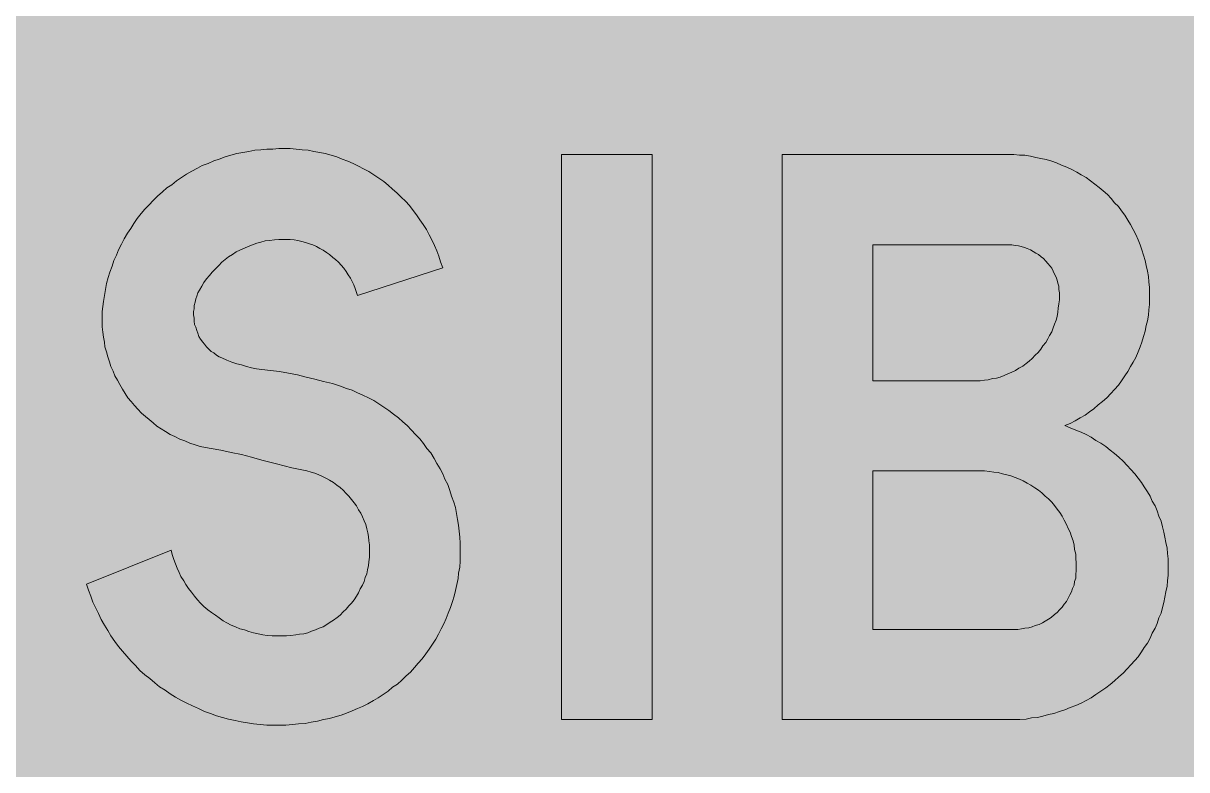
# Model space of a CAD drawing. Extents: x 0 to 1025, y -1312 to 297.
# Drawn here: x 228.64 to 245.08, y 194.6 to 205.15 of the extents above; entities that cross this region are included whole.
import ezdxf

# ---------------------------------------------------------------- set-up
doc = ezdxf.new("R2010")
doc.units = 0
doc.header["$LTSCALE"] = 6
doc.header["$MEASUREMENT"] = 0
doc.layers.add('L25', color=1, linetype='CONTINUOUS')
doc.layers.add('yellow', color=7, linetype='CONTINUOUS', true_color=0xfcd900)

msp = doc.modelspace()

# ---------------------------------------------------------------- hatches: boundary and pattern name
at = {"layer": 'L25'}
h = msp.add_hatch(color=256, dxfattribs=at)
h.paths.add_polyline_path([(236.2416496, 203.2908961), (237.5235942, 203.2908961), (237.5235942, 195.3057714), (236.2416496, 195.3057714)])
h.paths.add_polyline_path([(226.8355743, 203.2908961), (228.1097963, 203.2908961), (228.1097963, 195.3057714), (226.8355743, 195.3057714)])
h.paths.add_polyline_path([(219.452809, 203.2908961), (220.8119792, 203.2908961), (222.4105487, 198.1013373), (224.0091181, 203.2908961), (225.3682883, 203.2908961), (222.8893472, 195.3057714), (221.9317501, 195.3057714)])
h.paths.add_polyline_path([(263.7648454, 203.2908961), (265.2784667, 203.2908961), (267.1164355, 200.3331565), (268.9544042, 203.2908961), (270.4757481, 203.2908961), (267.7574078, 198.8967608), (267.7574078, 195.3057714), (266.4831857, 195.3057714), (266.4831857, 198.8967608)])
h.paths.add_polyline_path([(258.0733203, 203.2908961), (258.0733203, 202.0166741), (259.9035665, 202.0166741), (259.9035665, 195.3057714), (261.1855111, 195.3057714), (261.1855111, 202.0166741), (263.0234799, 202.0166741), (263.0234799, 203.2908961)])
h.paths.add_polyline_path([(255.4862635, 203.2908961), (256.7682081, 203.2908961), (256.7682081, 195.3057714), (255.4862635, 195.3057714)])
h.paths.add_polyline_path([(249.3391075, 203.2908961), (250.6210521, 203.2908961), (250.6210521, 196.5799935), (254.2120415, 196.5799935), (254.2120415, 195.3057714), (249.3391075, 195.3057714)])
h.paths.add_polyline_path([(246.2191942, 203.2908961), (247.4934162, 203.2908961), (247.4934162, 195.3057714), (246.2191942, 195.3057714)])
h.paths.add_polyline_path([(232.2490872, 203.3758443), (232.1641391, 203.3681217), (232.079191, 203.3681217), (231.9942428, 203.3603992), (231.9092947, 203.3526766), (231.8243466, 203.3372315), (231.7393984, 203.3217864), (231.6544503, 203.3063413), (231.5695022, 203.2831736), (231.4922766, 203.2600059), (231.4073284, 203.2291157), (231.3301029, 203.205948), (231.2528773, 203.1673352), (231.1679291, 203.136445), (231.0984261, 203.0978322), (231.0212006, 203.0592194), (230.943975, 203.0128841), (230.874472, 202.9665487), (230.8049689, 202.9202134), (230.7354659, 202.8661555), (230.6659629, 202.8198201), (230.6041824, 202.7657622), (230.5346794, 202.7039818), (230.472899, 202.6422013), (230.418841, 202.5804208), (230.3570606, 202.5186404), (230.3030027, 202.4568599), (230.2489448, 202.3873569), (230.2026094, 202.3178539), (230.1562741, 202.2483509), (230.1099387, 202.1788478), (230.0636034, 202.1016223), (230.0249906, 202.0243967), (229.9863778, 201.9471711), (229.9554876, 201.8699455), (229.9168748, 201.7927199), (229.8937071, 201.7154944), (229.8628169, 201.6305462), (229.8396492, 201.5533207), (229.8164815, 201.4683725), (229.8010364, 201.3834244), (229.7855913, 201.2984762), (229.7701462, 201.2135281), (229.7624236, 201.1440251), (229.7547011, 201.0745221), (229.7547011, 200.9972965), (229.7547011, 200.9277935), (229.7547011, 200.8582905), (229.7624236, 200.7810649), (229.7701462, 200.7115619), (229.7855913, 200.6420588), (229.7933139, 200.5725558), (229.8164815, 200.5030528), (229.8319267, 200.4335498), (229.8550943, 200.3640468), (229.878262, 200.2945437), (229.9091522, 200.2327633), (229.9323199, 200.1632603), (229.9709327, 200.1014798), (230.0018229, 200.0396993), (230.0404357, 199.9779189), (230.0790485, 199.9161384), (230.1176613, 199.8543579), (230.1639966, 199.8003), (230.210332, 199.7462421), (230.2566673, 199.6921842), (230.3107252, 199.6381263), (230.3647831, 199.591791), (230.418841, 199.5454556), (230.472899, 199.4991203), (230.5269569, 199.4527849), (230.5887373, 199.4141722), (230.6505178, 199.3755594), (230.7122982, 199.3369466), (230.7818013, 199.3060563), (230.8513043, 199.2674436), (230.9208073, 199.2442759), (230.9903103, 199.2133857), (231.0675359, 199.190218), (231.1370389, 199.1670503), (231.2142645, 199.1516052), (231.2914901, 199.1361601), (231.4304961, 199.1129924), (231.5772247, 199.0821022), (231.7239533, 199.0512119), (231.8629593, 199.0125992), (232.0096879, 198.9739864), (232.218197, 198.9199285), (232.4344286, 198.8658706), (232.6429377, 198.8195352), (232.7047181, 198.8040901), (232.758776, 198.788645), (232.8128339, 198.7654773), (232.8668919, 198.7423096), (232.9209498, 198.7114194), (232.9672851, 198.6882517), (233.021343, 198.6573615), (233.0676784, 198.6187487), (233.1140137, 198.5878585), (233.160349, 198.5492457), (233.1989618, 198.5029103), (233.2375746, 198.4642976), (233.2761874, 198.4179622), (233.3148002, 198.3716269), (233.3456904, 198.3252915), (233.3765807, 198.2712336), (233.4074709, 198.2248983), (233.4306386, 198.1708404), (233.4538062, 198.1167825), (233.4769739, 198.0627246), (233.492419, 198.0009441), (233.5078641, 197.9468862), (233.5155867, 197.8928283), (233.5233093, 197.8310478), (233.5310318, 197.7769899), (233.5310318, 197.7152095), (233.5310318, 197.653429), (233.5310318, 197.5993711), (233.5233093, 197.5375906), (233.5155867, 197.4835327), (233.5001416, 197.4217523), (233.492419, 197.3676944), (233.4692514, 197.3136364), (233.4538062, 197.2595785), (233.4306386, 197.2055206), (233.3997483, 197.1514627), (233.3765807, 197.0974048), (233.3456904, 197.0510695), (233.3148002, 196.9970116), (233.2761874, 196.9506762), (233.2375746, 196.9120634), (233.1989618, 196.8657281), (233.160349, 196.8271153), (233.1140137, 196.78078), (233.0754009, 196.7498897), (233.021343, 196.7112769), (232.9750077, 196.6803867), (232.9286723, 196.6494965), (232.8746144, 196.6186063), (232.8205565, 196.5954386), (232.7664986, 196.5722709), (232.7124407, 196.5568258), (232.6583828, 196.5336581), (232.6043249, 196.518213), (232.5425444, 196.5104904), (232.4884865, 196.5027679), (232.4189835, 196.4950453), (232.357203, 196.4873228), (232.2877, 196.4873228), (232.218197, 196.4873228), (232.1564165, 196.4873228), (232.0869135, 196.4950453), (232.0251331, 196.5027679), (231.95563, 196.518213), (231.8938496, 196.5336581), (231.8243466, 196.5491032), (231.7625661, 196.5722709), (231.7007856, 196.587716), (231.6390052, 196.6186063), (231.5772247, 196.6417739), (231.5154442, 196.6726642), (231.4613863, 196.7035544), (231.4073284, 196.7421672), (231.3532705, 196.78078), (231.2992126, 196.8193928), (231.2451547, 196.8580055), (231.1910968, 196.9043409), (231.1447615, 196.9506762), (231.0984261, 196.9970116), (231.0598133, 197.0510695), (231.013478, 197.1051274), (230.9748652, 197.1591853), (230.9362524, 197.2132432), (230.9053622, 197.2673011), (230.8667494, 197.3290816), (230.8435817, 197.3831395), (230.8126915, 197.4449199), (230.7895238, 197.5067004), (230.7663561, 197.5684809), (230.7431885, 197.6379839), (230.7277434, 197.6997643), (229.5307469, 197.2209658), (229.5616371, 197.1360176), (229.5925274, 197.0510695), (229.6234176, 196.9661214), (229.6620304, 196.8811732), (229.7006432, 196.8039476), (229.739256, 196.7189995), (229.7855913, 196.6417739), (229.8319267, 196.5645483), (229.878262, 196.4873228), (229.9323199, 196.4100972), (229.9863778, 196.3405942), (230.0404357, 196.2710912), (230.1022162, 196.2015881), (230.1639966, 196.1320851), (230.2257771, 196.0703047), (230.2875576, 196.0008016), (230.3570606, 195.9390212), (230.4265636, 195.8849633), (230.4960666, 195.8231828), (230.5655696, 195.7691249), (230.6427952, 195.7227896), (230.7122982, 195.6687316), (230.7895238, 195.6223963), (230.874472, 195.576061), (230.9516975, 195.5374482), (231.0289231, 195.4988354), (231.1138712, 195.4602226), (231.1988194, 195.4216098), (231.2837675, 195.3907196), (231.3687157, 195.3598293), (231.4536638, 195.3366617), (231.5386119, 195.313494), (231.6312826, 195.2903263), (231.7162307, 195.2748812), (231.8089014, 195.2594361), (231.8938496, 195.243991), (231.9865203, 195.2362684), (232.079191, 195.2285459), (232.1641391, 195.2285459), (232.2568098, 195.2285459), (232.3494805, 195.2285459), (232.4421512, 195.2362684), (232.5270993, 195.243991), (232.61977, 195.2517135), (232.7047181, 195.2671586), (232.7973888, 195.2826038), (232.882337, 195.3057714), (232.9672851, 195.3212165), (233.0445107, 195.3443842), (233.1294588, 195.3675519), (233.2066844, 195.3984421), (233.28391, 195.4293324), (233.3611356, 195.4602226), (233.4306386, 195.4911128), (233.5078641, 195.5297256), (233.5850897, 195.576061), (233.6545927, 195.6146737), (233.7240958, 195.6610091), (233.7935988, 195.7073444), (233.8553792, 195.7614023), (233.9248823, 195.8077377), (233.9866627, 195.8617956), (234.0484432, 195.9235761), (234.1102237, 195.977634), (234.1642816, 196.0394144), (234.2183395, 196.1011949), (234.2723974, 196.1629753), (234.3264553, 196.2324784), (234.3727906, 196.3019814), (234.419126, 196.3714844), (234.4654613, 196.4409874), (234.5040741, 196.5104904), (234.5426869, 196.587716), (234.5812997, 196.657219), (234.6121899, 196.7344446), (234.6430801, 196.8116702), (234.6739704, 196.8888958), (234.7048606, 196.9738439), (234.7280283, 197.0510695), (234.7434734, 197.1282951), (234.7666411, 197.2132432), (234.7820862, 197.2981913), (234.7898087, 197.3754169), (234.8052538, 197.460365), (234.8129764, 197.5453132), (234.8129764, 197.6302613), (234.8129764, 197.7152095), (234.8129764, 197.8001576), (234.8052538, 197.8851057), (234.7975313, 197.9700539), (234.7898087, 198.055002), (234.7743636, 198.1322276), (234.7589185, 198.2171757), (234.7434734, 198.3021238), (234.7203057, 198.3793494), (234.6894155, 198.4642976), (234.6662478, 198.5415231), (234.6353576, 198.6264713), (234.5967448, 198.7036968), (234.5658546, 198.7809224), (234.5272418, 198.8504254), (234.4809064, 198.927651), (234.4422936, 198.997154), (234.3959583, 199.0743796), (234.3419004, 199.1361601), (234.295565, 199.2056631), (234.2415071, 199.2751661), (234.1797267, 199.3369466), (234.1256688, 199.398727), (234.0638883, 199.4605075), (234.0021078, 199.5145654), (233.9403274, 199.5686233), (233.8708244, 199.6226812), (233.8013213, 199.6767391), (233.7318183, 199.7230745), (233.6623153, 199.7694098), (233.5928123, 199.8157452), (233.5155867, 199.8543579), (233.4383611, 199.8929707), (233.3611356, 199.923861), (233.28391, 199.9624738), (233.2066844, 199.9856414), (233.1217363, 200.0165317), (233.0058979, 200.0551444), (232.882337, 200.0860347), (232.758776, 200.1169249), (232.6352151, 200.1478151), (232.5116542, 200.1787054), (232.3880933, 200.201873), (232.2568098, 200.2250407), (232.1332489, 200.2404858), (232.0096879, 200.255931), (231.9324624, 200.2636535), (231.8629593, 200.2790986), (231.7934563, 200.2945437), (231.7239533, 200.3177114), (231.6544503, 200.3331565), (231.5849473, 200.3563242), (231.5154442, 200.3872144), (231.4459412, 200.4181047), (231.4073284, 200.4335498), (231.3687157, 200.4567175), (231.3301029, 200.4876077), (231.2914901, 200.5107754), (231.2605998, 200.5416656), (231.2297096, 200.5725558), (231.1988194, 200.6111686), (231.1756517, 200.6420588), (231.1447615, 200.6806716), (231.1215938, 200.7192844), (231.1061487, 200.7656198), (231.0907036, 200.8042326), (231.0752585, 200.8505679), (231.0598133, 200.8891807), (231.0520908, 200.935516), (231.0520908, 200.9818514), (231.0443682, 201.0281867), (231.0443682, 201.0745221), (231.0520908, 201.1131349), (231.0520908, 201.1594702), (231.0675359, 201.2058056), (231.0752585, 201.2521409), (231.0907036, 201.2907537), (231.1061487, 201.337089), (231.1293164, 201.3757018), (231.1602066, 201.4297597), (231.1910968, 201.4838176), (231.2297096, 201.5378755), (231.2683224, 201.5842109), (231.3069352, 201.6305462), (231.3532705, 201.6768816), (231.3996059, 201.7232169), (231.4459412, 201.7695523), (231.4922766, 201.8081651), (231.5386119, 201.8467778), (231.5926698, 201.8776681), (231.6467277, 201.9162809), (231.7007856, 201.9394485), (231.7625661, 201.9703388), (231.816624, 201.9935064), (231.8784045, 202.0166741), (231.9401849, 202.0398418), (231.9942428, 202.0552869), (232.0560233, 202.070732), (232.1178038, 202.0784546), (232.1873068, 202.0861771), (232.2490872, 202.0938997), (232.3031451, 202.0938997), (232.357203, 202.0938997), (232.4112609, 202.0938997), (232.4653189, 202.0861771), (232.5193768, 202.0784546), (232.5734347, 202.0630095), (232.6274926, 202.0475643), (232.6815505, 202.0321192), (232.7278858, 202.0166741), (232.7819437, 201.9935064), (232.8282791, 201.9626162), (232.8746144, 201.9394485), (232.9209498, 201.9085583), (232.9672851, 201.8776681), (233.0136205, 201.8390553), (233.0522332, 201.8081651), (233.090846, 201.7695523), (233.1294588, 201.7309395), (233.1680716, 201.6846041), (233.1989618, 201.6382688), (233.2298521, 201.5919334), (233.2607423, 201.5455981), (233.28391, 201.4992627), (233.3070776, 201.4529274), (233.3302453, 201.3988695), (233.3456904, 201.3448116), (233.3611356, 201.2984762), (234.5658546, 201.6923267), (234.5349643, 201.7772748), (234.5117967, 201.8545004), (234.4809064, 201.931726), (234.4500162, 202.0089516), (234.4114034, 202.0861771), (234.3727906, 202.1556802), (234.3341778, 202.2329057), (234.2878425, 202.3024088), (234.2415071, 202.3719118), (234.1951718, 202.4414148), (234.1488364, 202.5031953), (234.0947785, 202.5726983), (234.0407206, 202.6344787), (233.9789402, 202.6885366), (233.9171597, 202.7503171), (233.8553792, 202.804375), (233.7935988, 202.8584329), (233.7318183, 202.9124908), (233.6623153, 202.9588262), (233.5928123, 203.0051615), (233.5233093, 203.0514969), (233.4460837, 203.0901096), (233.3765807, 203.1287224), (233.2993551, 203.1673352), (233.2221295, 203.1982255), (233.1449039, 203.2291157), (233.0676784, 203.2600059), (232.9904528, 203.2831736), (232.9055046, 203.3063413), (232.8282791, 203.3217864), (232.7433309, 203.3372315), (232.6661054, 203.3526766), (232.5811572, 203.3603992), (232.4962091, 203.3681217), (232.4112609, 203.3758443), (232.3263128, 203.3758443)])
h.paths.add_polyline_path([(244.1572713, 200.0937572), (244.2036066, 200.1632603), (244.2422194, 200.2250407), (244.2808322, 200.2945437), (244.319445, 200.3563242), (244.3580578, 200.4258272), (244.388948, 200.5030528), (244.4198382, 200.5725558), (244.4430059, 200.6420588), (244.4661736, 200.7192844), (244.4893413, 200.79651), (244.5047864, 200.8737356), (244.5202315, 200.9432386), (244.5356766, 201.0204642), (244.5433992, 201.0976897), (244.5511217, 201.1749153), (244.5511217, 201.2598635), (244.5511217, 201.337089), (244.5511217, 201.4143146), (244.5433992, 201.4915402), (244.5356766, 201.5687658), (244.5202315, 201.6459913), (244.5047864, 201.7232169), (244.4893413, 201.7927199), (244.4661736, 201.8699455), (244.4430059, 201.9471711), (244.4198382, 202.0166741), (244.388948, 202.0861771), (244.3580578, 202.1634027), (244.319445, 202.2329057), (244.2808322, 202.3024088), (244.2422194, 202.3641892), (244.2036066, 202.4336922), (244.1572713, 202.4954727), (244.1109359, 202.5572532), (244.056878, 202.6113111), (244.0105427, 202.6730915), (243.9564848, 202.7271494), (243.8947043, 202.7812073), (243.8406464, 202.8275427), (243.778866, 202.873878), (243.7170855, 202.9202134), (243.655305, 202.9665487), (243.585802, 203.0051615), (243.5240215, 203.0437743), (243.4545185, 203.0823871), (243.3850155, 203.1132773), (243.3077899, 203.1441675), (243.2382869, 203.1750578), (243.1687839, 203.1982255), (243.0915583, 203.2213931), (243.0143327, 203.2368382), (242.9448297, 203.2522834), (242.8676041, 203.2677285), (242.7903786, 203.2831736), (242.713153, 203.2831736), (242.6359274, 203.2908961), (242.5587018, 203.2908961), (239.3615629, 203.2908961), (239.3615629, 195.3057714), (242.5587018, 195.3057714), (242.64365, 195.3057714), (242.7208755, 195.3057714), (242.8058237, 195.313494), (242.8830493, 195.3289391), (242.9679974, 195.3366617), (243.045223, 195.3521068), (243.1224485, 195.3752745), (243.1996741, 195.3907196), (243.2768997, 195.4216098), (243.3541253, 195.4447775), (243.4313509, 195.4756677), (243.5085764, 195.5065579), (243.585802, 195.5374482), (243.655305, 195.576061), (243.724808, 195.6146737), (243.7943111, 195.6610091), (243.8638141, 195.7073444), (243.9333171, 195.7536798), (243.9950976, 195.8000151), (244.056878, 195.854073), (244.1186585, 195.9081309), (244.180439, 195.9621888), (244.2344969, 196.0239693), (244.2885548, 196.0780272), (244.3426127, 196.1398077), (244.388948, 196.1938656), (244.4352834, 196.2633686), (244.4738962, 196.3251491), (244.5202315, 196.3869295), (244.5588443, 196.4564325), (244.5897345, 196.5259356), (244.6283473, 196.5954386), (244.6592375, 196.6649416), (244.6824052, 196.7421672), (244.7132954, 196.8116702), (244.7364631, 196.8888958), (244.7519082, 196.9583988), (244.7673533, 197.0356244), (244.7827985, 197.1128499), (244.7982436, 197.1900755), (244.8059661, 197.2673011), (244.8136887, 197.3445267), (244.8136887, 197.4217523), (244.8136887, 197.4989778), (244.8136887, 197.5762034), (244.8059661, 197.653429), (244.7982436, 197.7306546), (244.7827985, 197.8078801), (244.7673533, 197.8851057), (244.7519082, 197.9546087), (244.7364631, 198.0318343), (244.7132954, 198.1090599), (244.6824052, 198.1785629), (244.6592375, 198.2557885), (244.6283473, 198.3252915), (244.5897345, 198.3947945), (244.5588443, 198.4642976), (244.5202315, 198.526078), (244.4738962, 198.595581), (244.4352834, 198.6573615), (244.388948, 198.719142), (244.3426127, 198.7809224), (244.2885548, 198.8427029), (244.2344969, 198.8967608), (244.180439, 198.9585412), (244.1186585, 199.0125992), (244.056878, 199.0666571), (243.9950976, 199.1129924), (243.9333171, 199.1670503), (243.8638141, 199.2133857), (243.7943111, 199.2519984), (243.724808, 199.2983338), (243.655305, 199.3369466), (243.585802, 199.3678368), (243.5085764, 199.398727), (243.4313509, 199.4296173), (243.3541253, 199.4605075), (243.4313509, 199.4913977), (243.5008539, 199.5300105), (243.5703569, 199.5686233), (243.6398599, 199.6072361), (243.7016404, 199.6535714), (243.7634208, 199.6999068), (243.8252013, 199.7539647), (243.8869818, 199.8003), (243.9487622, 199.8543579), (244.0028201, 199.9161384), (244.056878, 199.9701963), (244.1109359, 200.0319768)])
h.paths.add_polyline_path([(242.1571288, 200.0937572), (240.6435075, 200.0937572), (240.6435075, 202.0166741), (242.5587018, 202.0166741), (242.6050372, 202.0166741), (242.6513725, 202.0089516), (242.6977079, 202.001229), (242.7363207, 201.9935064), (242.782656, 201.9780613), (242.8212688, 201.9626162), (242.8676041, 201.9471711), (242.9062169, 201.9240034), (242.9448297, 201.9008358), (242.9834425, 201.8776681), (243.0220553, 201.8467778), (243.0529455, 201.8236102), (243.0838358, 201.7849974), (243.114726, 201.7541072), (243.1456162, 201.7154944), (243.1687839, 201.6846041), (243.1919516, 201.6459913), (243.2073967, 201.599656), (243.2305644, 201.5610432), (243.2460095, 201.5147079), (243.253732, 201.4760951), (243.2691771, 201.4297597), (243.2691771, 201.3834244), (243.2768997, 201.337089), (243.2768997, 201.2984762), (243.2768997, 201.2366958), (243.2691771, 201.1826379), (243.2614546, 201.1208574), (243.253732, 201.0667995), (243.2460095, 201.0050191), (243.2305644, 200.9509611), (243.2073967, 200.8969032), (243.1919516, 200.8428453), (243.1687839, 200.7887874), (243.1378937, 200.7347295), (243.114726, 200.6883942), (243.0838358, 200.6343363), (243.045223, 200.5880009), (243.0143327, 200.5416656), (242.9757199, 200.4953302), (242.9371072, 200.4567175), (242.8907718, 200.4103821), (242.852159, 200.3717693), (242.8058237, 200.3408791), (242.7594883, 200.3022663), (242.7054304, 200.2713761), (242.6590951, 200.2404858), (242.6050372, 200.2173182), (242.5509793, 200.1941505), (242.4969214, 200.1709828), (242.4428635, 200.1478151), (242.3888056, 200.13237), (242.3347477, 200.1246475), (242.2729672, 200.1092024), (242.2189093, 200.1014798)], flags=16)
h.paths.add_polyline_path([(243.516299, 197.460365), (243.516299, 197.4063071), (243.5085764, 197.3599718), (243.5085764, 197.3059139), (243.4931313, 197.2595785), (243.4854088, 197.2055206), (243.4622411, 197.1591853), (243.446796, 197.1128499), (243.4236283, 197.0665146), (243.4004606, 197.0201793), (243.377293, 196.9738439), (243.3464027, 196.9352311), (243.3155125, 196.8966183), (243.2768997, 196.8580055), (243.2460095, 196.8193928), (243.2073967, 196.7885025), (243.1610613, 196.7498897), (243.1224485, 196.7267221), (243.0761132, 196.6958318), (243.0375004, 196.6726642), (242.9911651, 196.6494965), (242.9371072, 196.6340514), (242.8907718, 196.6186063), (242.8444365, 196.6031611), (242.7903786, 196.5954386), (242.7440432, 196.587716), (242.6899853, 196.5799935), (242.6359274, 196.5799935), (240.6435075, 196.5799935), (240.6435075, 198.8195352), (242.1571288, 198.8195352), (242.2189093, 198.8195352), (242.2884123, 198.8118127), (242.3501928, 198.8040901), (242.4119732, 198.7963675), (242.4737537, 198.7809224), (242.5355342, 198.7654773), (242.5895921, 198.7500322), (242.6513725, 198.7268645), (242.713153, 198.7036968), (242.7672109, 198.6805292), (242.8212688, 198.6496389), (242.8753267, 198.6187487), (242.9293846, 198.5801359), (242.9834425, 198.5492457), (243.0297779, 198.5106329), (243.0761132, 198.4642976), (243.1224485, 198.4256848), (243.1687839, 198.3793494), (243.2073967, 198.3330141), (243.2460095, 198.2789562), (243.2846223, 198.2326208), (243.3155125, 198.1785629), (243.3464027, 198.124505), (243.377293, 198.0627246), (243.4004606, 198.0086666), (243.4313509, 197.9546087), (243.446796, 197.8928283), (243.4699636, 197.8310478), (243.4854088, 197.7692674), (243.4931313, 197.7074869), (243.5085764, 197.6457064), (243.5085764, 197.583926), (243.516299, 197.5221455)], flags=16)
at = {"layer": 'yellow'}
h = msp.add_hatch(color=256, dxfattribs=at)
edge = h.paths.add_edge_path()
edge.add_arc((281.6857829, 205.287187), 1.5583129, 315.00000001, 405.00000001)
edge.add_line((282.7876765, 206.3890806), (246.0579885, 243.1187686))
edge.add_arc((244.9560949, 242.016875), 1.5583129, 44.99999996, 134.99999996)
edge.add_line((243.8542013, 243.1187686), (207.1245133, 206.3890807))
edge.add_arc((208.2264069, 205.2871871), 1.5583129, 134.99999996, 225)
edge.add_line((207.1245133, 204.1852935), (243.8542013, 167.4556054))
edge.add_arc((244.956095, 168.5574991), 1.5583129, 224.99999996, 314.99999999)
edge.add_line((246.0579886, 167.4556054), (282.7876765, 204.1852934))

# ---------------------------------------------------------------- linework, layer by layer
at = {"layer": 'L25', "lineweight": 0}
for points in [[(232.2490872, 203.3758443), (232.1641391, 203.3681217), (232.079191, 203.3681217), (231.9942428, 203.3603992), (231.9092947, 203.3526766), (231.8243466, 203.3372315), (231.7393984, 203.3217864), (231.6544503, 203.3063413), (231.5695022, 203.2831736), (231.4922766, 203.2600059), (231.4073284, 203.2291157), (231.3301029, 203.205948), (231.2528773, 203.1673352), (231.1679291, 203.136445), (231.0984261, 203.0978322), (231.0212006, 203.0592194), (230.943975, 203.0128841), (230.874472, 202.9665487), (230.8049689, 202.9202134), (230.7354659, 202.8661555), (230.6659629, 202.8198201), (230.6041824, 202.7657622), (230.5346794, 202.7039818), (230.472899, 202.6422013), (230.418841, 202.5804208), (230.3570606, 202.5186404), (230.3030027, 202.4568599), (230.2489448, 202.3873569), (230.2026094, 202.3178539), (230.1562741, 202.2483509), (230.1099387, 202.1788478), (230.0636034, 202.1016223), (230.0249906, 202.0243967), (229.9863778, 201.9471711), (229.9554876, 201.8699455), (229.9168748, 201.7927199), (229.8937071, 201.7154944), (229.8628169, 201.6305462), (229.8396492, 201.5533207), (229.8164815, 201.4683725), (229.8010364, 201.3834244), (229.7855913, 201.2984762), (229.7701462, 201.2135281), (229.7624236, 201.1440251), (229.7547011, 201.0745221), (229.7547011, 200.9972965), (229.7547011, 200.9277935), (229.7547011, 200.8582905), (229.7624236, 200.7810649), (229.7701462, 200.7115619), (229.7855913, 200.6420588), (229.7933139, 200.5725558), (229.8164815, 200.5030528), (229.8319267, 200.4335498), (229.8550943, 200.3640468), (229.878262, 200.2945437), (229.9091522, 200.2327633), (229.9323199, 200.1632603), (229.9709327, 200.1014798), (230.0018229, 200.0396993), (230.0404357, 199.9779189), (230.0790485, 199.9161384), (230.1176613, 199.8543579), (230.1639966, 199.8003), (230.210332, 199.7462421), (230.2566673, 199.6921842), (230.3107252, 199.6381263), (230.3647831, 199.591791), (230.418841, 199.5454556), (230.472899, 199.4991203), (230.5269569, 199.4527849), (230.5887373, 199.4141722), (230.6505178, 199.3755594), (230.7122982, 199.3369466), (230.7818013, 199.3060563), (230.8513043, 199.2674436), (230.9208073, 199.2442759), (230.9903103, 199.2133857), (231.0675359, 199.190218), (231.1370389, 199.1670503), (231.2142645, 199.1516052), (231.2914901, 199.1361601), (231.4304961, 199.1129924), (231.5772247, 199.0821022), (231.7239533, 199.0512119), (231.8629593, 199.0125992), (232.0096879, 198.9739864), (232.218197, 198.9199285), (232.4344286, 198.8658706), (232.6429377, 198.8195352), (232.7047181, 198.8040901), (232.758776, 198.788645), (232.8128339, 198.7654773), (232.8668919, 198.7423096), (232.9209498, 198.7114194), (232.9672851, 198.6882517), (233.021343, 198.6573615), (233.0676784, 198.6187487), (233.1140137, 198.5878585), (233.160349, 198.5492457), (233.1989618, 198.5029103), (233.2375746, 198.4642976), (233.2761874, 198.4179622), (233.3148002, 198.3716269), (233.3456904, 198.3252915), (233.3765807, 198.2712336), (233.4074709, 198.2248983), (233.4306386, 198.1708404), (233.4538062, 198.1167825), (233.4769739, 198.0627246), (233.492419, 198.0009441), (233.5078641, 197.9468862), (233.5155867, 197.8928283), (233.5233093, 197.8310478), (233.5310318, 197.7769899), (233.5310318, 197.7152095), (233.5310318, 197.653429), (233.5310318, 197.5993711), (233.5233093, 197.5375906), (233.5155867, 197.4835327), (233.5001416, 197.4217523), (233.492419, 197.3676944), (233.4692514, 197.3136364), (233.4538062, 197.2595785), (233.4306386, 197.2055206), (233.3997483, 197.1514627), (233.3765807, 197.0974048), (233.3456904, 197.0510695), (233.3148002, 196.9970116), (233.2761874, 196.9506762), (233.2375746, 196.9120634), (233.1989618, 196.8657281), (233.160349, 196.8271153), (233.1140137, 196.78078), (233.0754009, 196.7498897), (233.021343, 196.7112769), (232.9750077, 196.6803867), (232.9286723, 196.6494965), (232.8746144, 196.6186063), (232.8205565, 196.5954386), (232.7664986, 196.5722709), (232.7124407, 196.5568258), (232.6583828, 196.5336581), (232.6043249, 196.518213), (232.5425444, 196.5104904), (232.4884865, 196.5027679), (232.4189835, 196.4950453), (232.357203, 196.4873228), (232.2877, 196.4873228), (232.218197, 196.4873228), (232.1564165, 196.4873228), (232.0869135, 196.4950453), (232.0251331, 196.5027679), (231.95563, 196.518213), (231.8938496, 196.5336581), (231.8243466, 196.5491032), (231.7625661, 196.5722709), (231.7007856, 196.587716), (231.6390052, 196.6186063), (231.5772247, 196.6417739), (231.5154442, 196.6726642), (231.4613863, 196.7035544), (231.4073284, 196.7421672), (231.3532705, 196.78078), (231.2992126, 196.8193928), (231.2451547, 196.8580055), (231.1910968, 196.9043409), (231.1447615, 196.9506762), (231.0984261, 196.9970116), (231.0598133, 197.0510695), (231.013478, 197.1051274), (230.9748652, 197.1591853), (230.9362524, 197.2132432), (230.9053622, 197.2673011), (230.8667494, 197.3290816), (230.8435817, 197.3831395), (230.8126915, 197.4449199), (230.7895238, 197.5067004), (230.7663561, 197.5684809), (230.7431885, 197.6379839), (230.7277434, 197.6997643), (229.5307469, 197.2209658), (229.5616371, 197.1360176), (229.5925274, 197.0510695), (229.6234176, 196.9661214), (229.6620304, 196.8811732), (229.7006432, 196.8039476), (229.739256, 196.7189995), (229.7855913, 196.6417739), (229.8319267, 196.5645483), (229.878262, 196.4873228), (229.9323199, 196.4100972), (229.9863778, 196.3405942), (230.0404357, 196.2710912), (230.1022162, 196.2015881), (230.1639966, 196.1320851), (230.2257771, 196.0703047), (230.2875576, 196.0008016), (230.3570606, 195.9390212), (230.4265636, 195.8849633), (230.4960666, 195.8231828), (230.5655696, 195.7691249), (230.6427952, 195.7227896), (230.7122982, 195.6687316), (230.7895238, 195.6223963), (230.874472, 195.576061), (230.9516975, 195.5374482), (231.0289231, 195.4988354), (231.1138712, 195.4602226), (231.1988194, 195.4216098), (231.2837675, 195.3907196), (231.3687157, 195.3598293), (231.4536638, 195.3366617), (231.5386119, 195.313494), (231.6312826, 195.2903263), (231.7162307, 195.2748812), (231.8089014, 195.2594361), (231.8938496, 195.243991), (231.9865203, 195.2362684), (232.079191, 195.2285459), (232.1641391, 195.2285459), (232.2568098, 195.2285459), (232.3494805, 195.2285459), (232.4421512, 195.2362684), (232.5270993, 195.243991), (232.61977, 195.2517135), (232.7047181, 195.2671586), (232.7973888, 195.2826038), (232.882337, 195.3057714), (232.9672851, 195.3212165), (233.0445107, 195.3443842), (233.1294588, 195.3675519), (233.2066844, 195.3984421), (233.28391, 195.4293324), (233.3611356, 195.4602226), (233.4306386, 195.4911128), (233.5078641, 195.5297256), (233.5850897, 195.576061), (233.6545927, 195.6146737), (233.7240958, 195.6610091), (233.7935988, 195.7073444), (233.8553792, 195.7614023), (233.9248823, 195.8077377), (233.9866627, 195.8617956), (234.0484432, 195.9235761), (234.1102237, 195.977634), (234.1642816, 196.0394144), (234.2183395, 196.1011949), (234.2723974, 196.1629753), (234.3264553, 196.2324784), (234.3727906, 196.3019814), (234.419126, 196.3714844), (234.4654613, 196.4409874), (234.5040741, 196.5104904), (234.5426869, 196.587716), (234.5812997, 196.657219), (234.6121899, 196.7344446), (234.6430801, 196.8116702), (234.6739704, 196.8888958), (234.7048606, 196.9738439), (234.7280283, 197.0510695), (234.7434734, 197.1282951), (234.7666411, 197.2132432), (234.7820862, 197.2981913), (234.7898087, 197.3754169), (234.8052538, 197.460365), (234.8129764, 197.5453132), (234.8129764, 197.6302613), (234.8129764, 197.7152095), (234.8129764, 197.8001576), (234.8052538, 197.8851057), (234.7975313, 197.9700539), (234.7898087, 198.055002), (234.7743636, 198.1322276), (234.7589185, 198.2171757), (234.7434734, 198.3021238), (234.7203057, 198.3793494), (234.6894155, 198.4642976), (234.6662478, 198.5415231), (234.6353576, 198.6264713), (234.5967448, 198.7036968), (234.5658546, 198.7809224), (234.5272418, 198.8504254), (234.4809064, 198.927651), (234.4422936, 198.997154), (234.3959583, 199.0743796), (234.3419004, 199.1361601), (234.295565, 199.2056631), (234.2415071, 199.2751661), (234.1797267, 199.3369466), (234.1256688, 199.398727), (234.0638883, 199.4605075), (234.0021078, 199.5145654), (233.9403274, 199.5686233), (233.8708244, 199.6226812), (233.8013213, 199.6767391), (233.7318183, 199.7230745), (233.6623153, 199.7694098), (233.5928123, 199.8157452), (233.5155867, 199.8543579), (233.4383611, 199.8929707), (233.3611356, 199.923861), (233.28391, 199.9624738), (233.2066844, 199.9856414), (233.1217363, 200.0165317), (233.0058979, 200.0551444), (232.882337, 200.0860347), (232.758776, 200.1169249), (232.6352151, 200.1478151), (232.5116542, 200.1787054), (232.3880933, 200.201873), (232.2568098, 200.2250407), (232.1332489, 200.2404858), (232.0096879, 200.255931), (231.9324624, 200.2636535), (231.8629593, 200.2790986), (231.7934563, 200.2945437), (231.7239533, 200.3177114), (231.6544503, 200.3331565), (231.5849473, 200.3563242), (231.5154442, 200.3872144), (231.4459412, 200.4181047), (231.4073284, 200.4335498), (231.3687157, 200.4567175), (231.3301029, 200.4876077), (231.2914901, 200.5107754), (231.2605998, 200.5416656), (231.2297096, 200.5725558), (231.1988194, 200.6111686), (231.1756517, 200.6420588), (231.1447615, 200.6806716), (231.1215938, 200.7192844), (231.1061487, 200.7656198), (231.0907036, 200.8042326), (231.0752585, 200.8505679), (231.0598133, 200.8891807), (231.0520908, 200.935516), (231.0520908, 200.9818514), (231.0443682, 201.0281867), (231.0443682, 201.0745221), (231.0520908, 201.1131349), (231.0520908, 201.1594702), (231.0675359, 201.2058056), (231.0752585, 201.2521409), (231.0907036, 201.2907537), (231.1061487, 201.337089), (231.1293164, 201.3757018), (231.1602066, 201.4297597), (231.1910968, 201.4838176), (231.2297096, 201.5378755), (231.2683224, 201.5842109), (231.3069352, 201.6305462), (231.3532705, 201.6768816), (231.3996059, 201.7232169), (231.4459412, 201.7695523), (231.4922766, 201.8081651), (231.5386119, 201.8467778), (231.5926698, 201.8776681), (231.6467277, 201.9162809), (231.7007856, 201.9394485), (231.7625661, 201.9703388), (231.816624, 201.9935064), (231.8784045, 202.0166741), (231.9401849, 202.0398418), (231.9942428, 202.0552869), (232.0560233, 202.070732), (232.1178038, 202.0784546), (232.1873068, 202.0861771), (232.2490872, 202.0938997), (232.3031451, 202.0938997), (232.357203, 202.0938997), (232.4112609, 202.0938997), (232.4653189, 202.0861771), (232.5193768, 202.0784546), (232.5734347, 202.0630095), (232.6274926, 202.0475643), (232.6815505, 202.0321192), (232.7278858, 202.0166741), (232.7819437, 201.9935064), (232.8282791, 201.9626162), (232.8746144, 201.9394485), (232.9209498, 201.9085583), (232.9672851, 201.8776681), (233.0136205, 201.8390553), (233.0522332, 201.8081651), (233.090846, 201.7695523), (233.1294588, 201.7309395), (233.1680716, 201.6846041), (233.1989618, 201.6382688), (233.2298521, 201.5919334), (233.2607423, 201.5455981), (233.28391, 201.4992627), (233.3070776, 201.4529274), (233.3302453, 201.3988695), (233.3456904, 201.3448116), (233.3611356, 201.2984762), (234.5658546, 201.6923267), (234.5349643, 201.7772748), (234.5117967, 201.8545004), (234.4809064, 201.931726), (234.4500162, 202.0089516), (234.4114034, 202.0861771), (234.3727906, 202.1556802), (234.3341778, 202.2329057), (234.2878425, 202.3024088), (234.2415071, 202.3719118), (234.1951718, 202.4414148), (234.1488364, 202.5031953), (234.0947785, 202.5726983), (234.0407206, 202.6344787), (233.9789402, 202.6885366), (233.9171597, 202.7503171), (233.8553792, 202.804375), (233.7935988, 202.8584329), (233.7318183, 202.9124908), (233.6623153, 202.9588262), (233.5928123, 203.0051615), (233.5233093, 203.0514969), (233.4460837, 203.0901096), (233.3765807, 203.1287224), (233.2993551, 203.1673352), (233.2221295, 203.1982255), (233.1449039, 203.2291157), (233.0676784, 203.2600059), (232.9904528, 203.2831736), (232.9055046, 203.3063413), (232.8282791, 203.3217864), (232.7433309, 203.3372315), (232.6661054, 203.3526766), (232.5811572, 203.3603992), (232.4962091, 203.3681217), (232.4112609, 203.3758443), (232.3263128, 203.3758443)], [(236.2416496, 203.2908961), (237.5235942, 203.2908961), (237.5235942, 195.3057714), (236.2416496, 195.3057714), (236.2416496, 203.2908961)], [(244.1572713, 200.0937572), (244.2036066, 200.1632603), (244.2422194, 200.2250407), (244.2808322, 200.2945437), (244.319445, 200.3563242), (244.3580578, 200.4258272), (244.388948, 200.5030528), (244.4198382, 200.5725558), (244.4430059, 200.6420588), (244.4661736, 200.7192844), (244.4893413, 200.79651), (244.5047864, 200.8737356), (244.5202315, 200.9432386), (244.5356766, 201.0204642), (244.5433992, 201.0976897), (244.5511217, 201.1749153), (244.5511217, 201.2598635), (244.5511217, 201.337089), (244.5511217, 201.4143146), (244.5433992, 201.4915402), (244.5356766, 201.5687658), (244.5202315, 201.6459913), (244.5047864, 201.7232169), (244.4893413, 201.7927199), (244.4661736, 201.8699455), (244.4430059, 201.9471711), (244.4198382, 202.0166741), (244.388948, 202.0861771), (244.3580578, 202.1634027), (244.319445, 202.2329057), (244.2808322, 202.3024088), (244.2422194, 202.3641892), (244.2036066, 202.4336922), (244.1572713, 202.4954727), (244.1109359, 202.5572532), (244.056878, 202.6113111), (244.0105427, 202.6730915), (243.9564848, 202.7271494), (243.8947043, 202.7812073), (243.8406464, 202.8275427), (243.778866, 202.873878), (243.7170855, 202.9202134), (243.655305, 202.9665487), (243.585802, 203.0051615), (243.5240215, 203.0437743), (243.4545185, 203.0823871), (243.3850155, 203.1132773), (243.3077899, 203.1441675), (243.2382869, 203.1750578), (243.1687839, 203.1982255), (243.0915583, 203.2213931), (243.0143327, 203.2368382), (242.9448297, 203.2522834), (242.8676041, 203.2677285), (242.7903786, 203.2831736), (242.713153, 203.2831736), (242.6359274, 203.2908961), (242.5587018, 203.2908961), (239.3615629, 203.2908961), (239.3615629, 195.3057714), (242.5587018, 195.3057714), (242.64365, 195.3057714), (242.7208755, 195.3057714), (242.8058237, 195.313494), (242.8830493, 195.3289391), (242.9679974, 195.3366617), (243.045223, 195.3521068), (243.1224485, 195.3752745), (243.1996741, 195.3907196), (243.2768997, 195.4216098), (243.3541253, 195.4447775), (243.4313509, 195.4756677), (243.5085764, 195.5065579), (243.585802, 195.5374482), (243.655305, 195.576061), (243.724808, 195.6146737), (243.7943111, 195.6610091), (243.8638141, 195.7073444), (243.9333171, 195.7536798), (243.9950976, 195.8000151), (244.056878, 195.854073), (244.1186585, 195.9081309), (244.180439, 195.9621888), (244.2344969, 196.0239693), (244.2885548, 196.0780272), (244.3426127, 196.1398077), (244.388948, 196.1938656), (244.4352834, 196.2633686), (244.4738962, 196.3251491), (244.5202315, 196.3869295), (244.5588443, 196.4564325), (244.5897345, 196.5259356), (244.6283473, 196.5954386), (244.6592375, 196.6649416), (244.6824052, 196.7421672), (244.7132954, 196.8116702), (244.7364631, 196.8888958), (244.7519082, 196.9583988), (244.7673533, 197.0356244), (244.7827985, 197.1128499), (244.7982436, 197.1900755), (244.8059661, 197.2673011), (244.8136887, 197.3445267), (244.8136887, 197.4217523), (244.8136887, 197.4989778), (244.8136887, 197.5762034), (244.8059661, 197.653429), (244.7982436, 197.7306546), (244.7827985, 197.8078801), (244.7673533, 197.8851057), (244.7519082, 197.9546087), (244.7364631, 198.0318343), (244.7132954, 198.1090599), (244.6824052, 198.1785629), (244.6592375, 198.2557885), (244.6283473, 198.3252915), (244.5897345, 198.3947945), (244.5588443, 198.4642976), (244.5202315, 198.526078), (244.4738962, 198.595581), (244.4352834, 198.6573615), (244.388948, 198.719142), (244.3426127, 198.7809224), (244.2885548, 198.8427029), (244.2344969, 198.8967608), (244.180439, 198.9585412), (244.1186585, 199.0125992), (244.056878, 199.0666571), (243.9950976, 199.1129924), (243.9333171, 199.1670503), (243.8638141, 199.2133857), (243.7943111, 199.2519984), (243.724808, 199.2983338), (243.655305, 199.3369466), (243.585802, 199.3678368), (243.5085764, 199.398727), (243.4313509, 199.4296173), (243.3541253, 199.4605075), (243.4313509, 199.4913977), (243.5008539, 199.5300105), (243.5703569, 199.5686233), (243.6398599, 199.6072361), (243.7016404, 199.6535714), (243.7634208, 199.6999068), (243.8252013, 199.7539647), (243.8869818, 199.8003), (243.9487622, 199.8543579), (244.0028201, 199.9161384), (244.056878, 199.9701963), (244.1109359, 200.0319768)], [(242.1571288, 200.0937572), (240.6435075, 200.0937572), (240.6435075, 202.0166741), (242.5587018, 202.0166741), (242.6050372, 202.0166741), (242.6513725, 202.0089516), (242.6977079, 202.001229), (242.7363207, 201.9935064), (242.782656, 201.9780613), (242.8212688, 201.9626162), (242.8676041, 201.9471711), (242.9062169, 201.9240034), (242.9448297, 201.9008358), (242.9834425, 201.8776681), (243.0220553, 201.8467778), (243.0529455, 201.8236102), (243.0838358, 201.7849974), (243.114726, 201.7541072), (243.1456162, 201.7154944), (243.1687839, 201.6846041), (243.1919516, 201.6459913), (243.2073967, 201.599656), (243.2305644, 201.5610432), (243.2460095, 201.5147079), (243.253732, 201.4760951), (243.2691771, 201.4297597), (243.2691771, 201.3834244), (243.2768997, 201.337089), (243.2768997, 201.2984762), (243.2768997, 201.2366958), (243.2691771, 201.1826379), (243.2614546, 201.1208574), (243.253732, 201.0667995), (243.2460095, 201.0050191), (243.2305644, 200.9509611), (243.2073967, 200.8969032), (243.1919516, 200.8428453), (243.1687839, 200.7887874), (243.1378937, 200.7347295), (243.114726, 200.6883942), (243.0838358, 200.6343363), (243.045223, 200.5880009), (243.0143327, 200.5416656), (242.9757199, 200.4953302), (242.9371072, 200.4567175), (242.8907718, 200.4103821), (242.852159, 200.3717693), (242.8058237, 200.3408791), (242.7594883, 200.3022663), (242.7054304, 200.2713761), (242.6590951, 200.2404858), (242.6050372, 200.2173182), (242.5509793, 200.1941505), (242.4969214, 200.1709828), (242.4428635, 200.1478151), (242.3888056, 200.13237), (242.3347477, 200.1246475), (242.2729672, 200.1092024), (242.2189093, 200.1014798)], [(243.516299, 197.460365), (243.516299, 197.4063071), (243.5085764, 197.3599718), (243.5085764, 197.3059139), (243.4931313, 197.2595785), (243.4854088, 197.2055206), (243.4622411, 197.1591853), (243.446796, 197.1128499), (243.4236283, 197.0665146), (243.4004606, 197.0201793), (243.377293, 196.9738439), (243.3464027, 196.9352311), (243.3155125, 196.8966183), (243.2768997, 196.8580055), (243.2460095, 196.8193928), (243.2073967, 196.7885025), (243.1610613, 196.7498897), (243.1224485, 196.7267221), (243.0761132, 196.6958318), (243.0375004, 196.6726642), (242.9911651, 196.6494965), (242.9371072, 196.6340514), (242.8907718, 196.6186063), (242.8444365, 196.6031611), (242.7903786, 196.5954386), (242.7440432, 196.587716), (242.6899853, 196.5799935), (242.6359274, 196.5799935), (240.6435075, 196.5799935), (240.6435075, 198.8195352), (242.1571288, 198.8195352), (242.2189093, 198.8195352), (242.2884123, 198.8118127), (242.3501928, 198.8040901), (242.4119732, 198.7963675), (242.4737537, 198.7809224), (242.5355342, 198.7654773), (242.5895921, 198.7500322), (242.6513725, 198.7268645), (242.713153, 198.7036968), (242.7672109, 198.6805292), (242.8212688, 198.6496389), (242.8753267, 198.6187487), (242.9293846, 198.5801359), (242.9834425, 198.5492457), (243.0297779, 198.5106329), (243.0761132, 198.4642976), (243.1224485, 198.4256848), (243.1687839, 198.3793494), (243.2073967, 198.3330141), (243.2460095, 198.2789562), (243.2846223, 198.2326208), (243.3155125, 198.1785629), (243.3464027, 198.124505), (243.377293, 198.0627246), (243.4004606, 198.0086666), (243.4313509, 197.9546087), (243.446796, 197.8928283), (243.4699636, 197.8310478), (243.4854088, 197.7692674), (243.4931313, 197.7074869), (243.5085764, 197.6457064), (243.5085764, 197.583926), (243.516299, 197.5221455)]]:
    msp.add_lwpolyline(points, close=True, dxfattribs=at)

doc.saveas('drawing.dxf')
